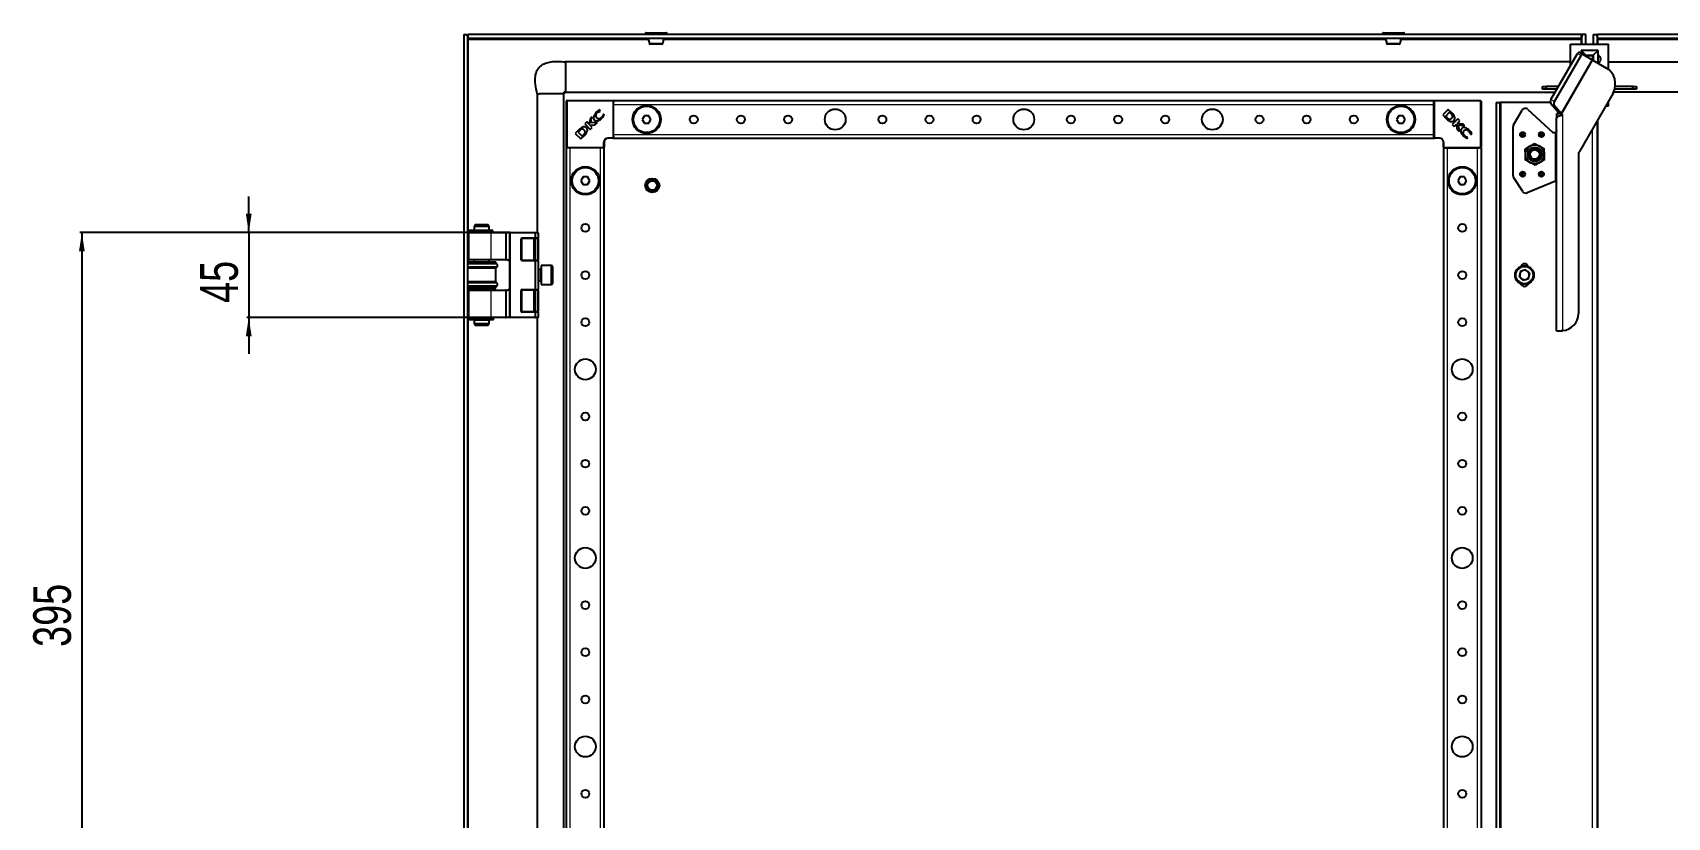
# Model space of a CAD drawing. Header units: millimetres. Extents: x -983 to 2905, y -1229 to 1219.
# Drawn here: x -983 to -116, y 139 to 555 of the extents above; entities that cross this region are included whole.
import ezdxf

# ---------------------------------------------------------------- set-up
doc = ezdxf.new("R2010")
doc.units = ezdxf.units.MM
doc.layers.add('FORMAT', color=7, linetype='Continuous')
doc.styles.add('SLDTEXTSTYLE0', font='TXT', dxfattribs={"width": 0.75})
doc.dimstyles.new('SLDDIMSTYLE0', dxfattribs={"dimtxt": 20, "dimasz": 10, "dimexe": 0, "dimexo": 0.0625, "dimgap": 5, "dimtad": 2, "dimdec": 1, "dimrnd": 1e-09, "dimzin": 12, "dimdsep": 46, "dimtxsty": 'SLDTEXTSTYLE0', "dimsah": 1, "dimcen": 0.09, "dimadec": 0, "dimazin": 3, "dimtfac": 1, "dimtofl": 0, "dimtmove": 0, "dimatfit": 3, "dimfxl": 0, "dimfrac": 2, "dimtolj": 1, "dimtzin": 12, "dimarcsym": 0})
doc.dimstyles.new('SLDDIMSTYLE1', dxfattribs={"dimtxt": 20, "dimasz": 10, "dimexe": 0, "dimexo": 0.0625, "dimgap": 5, "dimtad": 2, "dimdec": 1, "dimrnd": 1e-09, "dimzin": 12, "dimdsep": 46, "dimtxsty": 'SLDTEXTSTYLE0', "dimsah": 1, "dimcen": 0.09, "dimadec": 0, "dimazin": 3, "dimtfac": 1, "dimtmove": 0, "dimatfit": 0, "dimfxl": 0, "dimfrac": 2, "dimtolj": 1, "dimtzin": 12, "dimarcsym": 0})

# ---------------------------------------------------------------- blocks, each defined once
blk = doc.blocks.new('_D_6')
at = {"layer": 'FORMAT'}
for p, q in [((-751.47, 449.38), (-957.65, 449.38)), ((-956.65, 449.38), (-956.65, 54.38)), ((-739.86, 54.38), (-957.65, 54.38))]:
    blk.add_line(p, q, dxfattribs=at)
for points in [[(-956.65, 449.38), (-958.19, 439.38), (-955.11, 439.38)], [(-956.65, 54.38), (-955.11, 64.38), (-958.19, 64.38)]]:
    blk.add_solid(points, dxfattribs=at)
at = {"layer": 'FORMAT', "insert": (-982.43, 229.72), "char_height": 20, "attachment_point": 1, "rotation": 90, "style": 'SLDTEXTSTYLE0'}
blk.add_mtext('395', dxfattribs=at)
blk = doc.blocks.new('_D_10')
at = {"layer": 'FORMAT'}
for p, q in [((-868.16, 449.38), (-868.16, 468.61)), ((-729.47, 449.38), (-869.16, 449.38)), ((-868.16, 449.38), (-868.16, 404.38)), ((-729.47, 404.38), (-869.16, 404.38)), ((-868.16, 404.38), (-868.16, 385.15))]:
    blk.add_line(p, q, dxfattribs=at)
for points in [[(-868.16, 449.38), (-866.62, 459.38), (-869.7, 459.38)], [(-868.16, 404.38), (-869.7, 394.38), (-866.62, 394.38)]]:
    blk.add_solid(points, dxfattribs=at)
at = {"layer": 'FORMAT', "insert": (-893.94, 412.1), "char_height": 20, "attachment_point": 1, "rotation": 90, "style": 'SLDTEXTSTYLE0'}
blk.add_mtext('45', dxfattribs=at)

msp = doc.modelspace()

# ---------------------------------------------------------------- linework, layer by layer
at = {"color": 7, "linetype": 'Continuous', "lineweight": 25}
for p, q in [((-657.91, 555.13), (-657.91, 554.38)), ((-657.66, 555.38), (-646.66, 555.38)), ((-646.41, 554.38), (-646.41, 555.13)), ((-266.91, 555.13), (-266.91, 554.38)), ((-266.66, 555.38), (-258.15, 555.38)), ((-258.15, 555.38), (-255.66, 555.38)), ((-255.41, 554.38), (-255.41, 555.13)), ((-754.16, 554.38), (-754.16, -800.62)), ((-754.16, 554.38), (-752.16, 554.38)), ((-752.16, 554.38), (-752.16, -800.62)), ((-161.46, 554.38), (-751.86, 554.38)), ((-751.86, 552.38), (-751.86, 554.38)), ((-161.46, 552.38), (-751.86, 552.38)), ((-751.56, 551.78), (-751.76, 552.38)), ((-167.16, 549.38), (-147.16, 549.38)), ((-167.16, 537.95), (-167.16, 549.38)), ((-161.55, 552.38), (-161.76, 551.78)), ((-161.46, 552.38), (-161.46, 554.38)), ((-159.16, 554.38), (-161.16, 554.38)), ((-161.16, 549.38), (-161.16, 554.38)), ((-159.16, 549.38), (-159.16, 554.38)), ((-155.16, 554.38), (-153.16, 554.38)), ((-155.16, 554.38), (-155.16, 549.38)), ((-153.16, 554.38), (-153.16, 549.38)), ((-152.86, 552.38), (-152.86, 554.38)), ((437.54, 554.38), (-152.86, 554.38)), ((437.54, 552.38), (-152.86, 552.38)), ((-152.56, 551.78), (-152.75, 552.38)), ((-147.16, 535.97), (-147.16, 549.38)), ((-700.16, 539.88), (-700.16, 524.21)), ((-167.16, 539.88), (-700.16, 539.88)), ((-177.6, 519.88), (-163.46, 544.36)), ((-175.76, 518.82), (-161.62, 543.3)), ((-162.35, 544.87), (-160.51, 543.81)), ((-159.16, 543.43), (-161.66, 545.92)), ((-161.66, 545.92), (-161.66, 544.48)), ((-152.66, 545.92), (-161.66, 545.92)), ((-160.51, 543.81), (-155.75, 541.06)), ((-159.16, 543.43), (-155.15, 543.43)), ((-159.16, 543.43), (-158.66, 542.93)), ((-159.16, 543.04), (-159.16, 543.43)), ((-155.38, 540.85), (-155.75, 541.06)), ((-155.15, 543.43), (-155.65, 542.93)), ((-155.38, 540.85), (-148.44, 536.84)), ((-155.15, 543.43), (-152.66, 545.92)), ((-155.15, 543.43), (-155.15, 540.72)), ((-152.66, 543.36), (-152.66, 545.92)), ((-152.66, 539.48), (-152.66, 543.36)), ((-152.66, 539.28), (-152.66, 539.48)), ((-147.16, 539.88), (385.84, 539.88)), ((-715.16, 522.88), (-715.16, 449.38)), ((-711.88, 522.88), (-714.18, 522.88)), ((-711.73, 522.88), (-711.88, 522.88)), ((-704.59, 522.88), (-711.73, 522.88)), ((-704.53, 522.88), (-704.59, 522.88)), ((-702.14, 522.88), (-704.53, 522.88)), ((-701.27, 522.88), (-702.14, 522.88)), ((-701.16, 522.88), (-701.16, -769.12)), ((-700.16, 523.88), (-175.28, 523.88)), ((-182.16, 525.38), (-182.16, 526.88)), ((-182.16, 526.88), (-180.16, 526.88)), ((-180.16, 525.38), (-182.16, 525.38)), ((-180.16, 526.88), (-180.16, 525.38)), ((-173.55, 526.88), (-180.16, 526.88)), ((-174.42, 525.38), (-180.16, 525.38)), ((-144.69, 523.33), (-162.53, 492.43)), ((385.84, 523.88), (-144.41, 523.88)), ((-134.16, 525.38), (-143.84, 525.38)), ((-134.16, 526.88), (-143.52, 526.88)), ((-134.16, 525.38), (-134.16, 526.88)), ((-134.16, 526.88), (-132.16, 526.88)), ((-132.16, 525.38), (-134.16, 525.38)), ((-132.16, 526.88), (-132.16, 525.38)), ((-699.66, 494.68), (-699.66, 519.08)), ((-699.36, 519.38), (-674.96, 519.38)), ((-681.72, 513.84), (-682.05, 514.52)), ((-681.86, 513.7), (-681.72, 513.84)), ((-679.91, 512.27), (-680.02, 512.16)), ((-679.66, 511.76), (-679.91, 512.27)), ((-674.66, 519.08), (-674.66, 519.38)), ((-674.66, 519.38), (-239.66, 519.38)), ((-674.66, 519.08), (-674.66, 518.44)), ((-674.66, 517.38), (-674.66, 518.44)), ((-674.66, 501.38), (-674.66, 517.38)), ((-239.66, 519.08), (-239.66, 519.38)), ((-239.66, 518.44), (-239.66, 519.08)), ((-239.66, 517.38), (-239.66, 518.44)), ((-239.66, 501.38), (-239.66, 517.38)), ((-239.36, 519.38), (-214.96, 519.38)), ((-232.05, 514.73), (-235.01, 511.78)), ((-235.01, 511.78), (-233.12, 509.89)), ((-231.35, 513.21), (-233.53, 511.03)), ((-230.06, 512.74), (-232.05, 514.73)), ((-230.61, 512.49), (-231.35, 513.21)), ((-214.66, 519.08), (-214.66, 494.68)), ((-206.66, 518.38), (-206.66, -764.62)), ((-206.66, 518.38), (-204.66, 518.38)), ((-204.66, 518.38), (-204.66, -764.62)), ((-204.06, 518.38), (-204.66, 518.38)), ((-177.94, 518.38), (-204.06, 518.38)), ((-197.39, 506.53), (-192.93, 514.26)), ((-189.85, 514.69), (-176.66, 502.38)), ((-174.05, 513.6), (-177.63, 517.65)), ((-172.22, 512.54), (-175.79, 516.59)), ((-172.14, 512.38), (-174.66, 512.38)), ((-174.66, 512.38), (-174.66, 510.14)), ((-174.05, 513.6), (-172.22, 512.54)), ((-171.34, 511.7), (-171.9, 512.23)), ((-171.66, 512), (-171.66, 511.58)), ((-171.36, 511.67), (-171.34, 511.7)), ((-148.59, 516.58), (-147.16, 516.58)), ((-147.16, 516.58), (-147.16, 519.06)), ((-693.02, 503.98), (-695.01, 501.99)), ((-692.77, 503.43), (-693.49, 502.69)), ((-688.96, 508.04), (-690.01, 506.99)), ((-690.01, 506.99), (-687.05, 504.03)), ((-687.57, 506.65), (-688.96, 508.04)), ((-687.08, 509.92), (-687.57, 506.65)), ((-687.23, 506.33), (-684.57, 506.51)), ((-685.99, 505.09), (-687.23, 506.33)), ((-686.29, 510.71), (-687.08, 509.92)), ((-687.05, 504.03), (-685.99, 505.09)), ((-686.76, 507.62), (-686.29, 510.71)), ((-683.29, 507.79), (-686.76, 507.62)), ((-684.57, 506.51), (-683.29, 507.79)), ((-658.31, 511.38), (-659.47, 509.38)), ((-659.47, 509.38), (-658.31, 507.38)), ((-656, 511.38), (-658.31, 511.38)), ((-658.31, 507.38), (-656, 507.38)), ((-654.85, 509.38), (-656, 511.38)), ((-656, 507.38), (-654.85, 509.38)), ((-258.31, 511.38), (-259.47, 509.38)), ((-259.47, 509.38), (-258.31, 507.38)), ((-256, 511.38), (-258.31, 511.38)), ((-258.31, 507.38), (-256, 507.38)), ((-254.85, 509.38), (-256, 511.38)), ((-256, 507.38), (-254.85, 509.38)), ((-233.53, 511.03), (-232.85, 510.37)), ((-233.12, 509.89), (-233.1, 509.87)), ((-227.05, 509.73), (-230.01, 506.77)), ((-230.01, 506.77), (-228.95, 505.71)), ((-228.95, 505.71), (-227.71, 506.96)), ((-227.71, 506.96), (-227.53, 504.3)), ((-227.53, 504.3), (-226.25, 503.01)), ((-227.39, 507.29), (-226, 508.68)), ((-224.12, 506.81), (-227.39, 507.29)), ((-226, 508.68), (-227.05, 509.73)), ((-226.42, 506.48), (-223.33, 506.01)), ((-226.25, 503.01), (-226.42, 506.48)), ((-223.33, 506.01), (-224.12, 506.81)), ((-197.66, 479.49), (-197.66, 505.53)), ((-174.66, 397.38), (-174.66, 510.14)), ((-153.16, 508.67), (-153.16, -754.9)), ((-699.66, -740.62), (-699.66, 494.38)), ((-699.36, 494.38), (-699.66, 494.38)), ((-698.71, 494.38), (-699.36, 494.38)), ((-697.66, 494.38), (-698.71, 494.38)), ((-681.66, 494.38), (-697.66, 494.38)), ((-695.01, 501.99), (-692.05, 499.03)), ((-693.49, 502.69), (-691.31, 500.51)), ((-692.05, 499.03), (-690.16, 500.92)), ((-691.31, 500.51), (-690.65, 501.19)), ((-690.16, 500.92), (-690.14, 500.94)), ((-680.6, 494.38), (-681.66, 494.38)), ((-679.96, 494.38), (-680.6, 494.38)), ((-679.66, 494.38), (-679.96, 494.38)), ((-679.66, 497.38), (-679.66, 494.68)), ((-679.66, -740.62), (-679.66, 494.38)), ((-674.96, 499.38), (-677.66, 499.38)), ((-674.66, 500.33), (-674.66, 501.38)), ((-674.66, 500.33), (-674.66, 499.68)), ((-674.66, 499.38), (-674.66, 499.68)), ((-674.66, 499.38), (-239.66, 499.38)), ((-239.66, 500.33), (-239.66, 501.38)), ((-239.66, 499.68), (-239.66, 500.33)), ((-239.66, 499.38), (-239.66, 499.68)), ((-236.66, 499.38), (-239.36, 499.38)), ((-234.66, 494.68), (-234.66, 497.38)), ((-234.66, 494.38), (-234.66, -740.62)), ((-234.66, 494.38), (-234.36, 494.38)), ((-233.71, 494.38), (-234.36, 494.38)), ((-233.71, 494.38), (-232.66, 494.38)), ((-232.66, 494.38), (-216.66, 494.38)), ((-222.28, 499.38), (-221.77, 499.63)), ((-221.77, 499.63), (-221.88, 499.74)), ((-220.34, 501.58), (-220.2, 501.44)), ((-220.2, 501.44), (-219.52, 501.78)), ((-216.66, 494.38), (-215.6, 494.38)), ((-214.96, 494.38), (-215.6, 494.38)), ((-214.96, 494.38), (-214.66, 494.38)), ((-214.66, 494.38), (-214.66, -740.62)), ((-191.23, 493.65), (-188.76, 495.15)), ((-186.3, 496.65), (-183.76, 495.27)), ((-176.66, 502.38), (-175.26, 502.38)), ((-175.02, 502.38), (-175.26, 502.38)), ((-186.02, 485.11), (-188.55, 486.49)), ((-181.09, 488.12), (-183.55, 486.61)), ((-163.07, 490.43), (-163.07, 406.38)), ((-690.81, 478.88), (-691.97, 476.88)), ((-691.97, 476.88), (-690.81, 474.88)), ((-688.5, 478.88), (-690.81, 478.88)), ((-687.35, 476.88), (-688.5, 478.88)), ((-688.5, 474.88), (-687.35, 476.88)), ((-225.81, 478.88), (-226.97, 476.88)), ((-226.97, 476.88), (-225.81, 474.88)), ((-223.5, 478.88), (-225.81, 478.88)), ((-222.35, 476.88), (-223.5, 478.88)), ((-223.5, 474.88), (-222.35, 476.88)), ((-192.56, 471.23), (-197.32, 478.38)), ((-175.26, 476.63), (-175.02, 476.88)), ((-690.81, 474.88), (-688.5, 474.88)), ((-225.81, 474.88), (-223.5, 474.88)), ((-175.26, 476.63), (-190.15, 470.48)), ((-175.26, 476.63), (-174.66, 476.73)), ((-748.08, 453.63), (-748.66, 452.63)), ((-748.66, 452.63), (-748.66, 450.63)), ((-745.19, 452.63), (-748.66, 452.63)), ((-748.08, 453.63), (-745.11, 453.63)), ((-740.66, 452.63), (-745.19, 452.63)), ((-745.11, 453.63), (-741.24, 453.63)), ((-740.66, 452.63), (-741.24, 453.63)), ((-740.66, 450.63), (-740.66, 452.63)), ((-751.81, 450.58), (-751.81, 449.68)), ((-738.82, 450.58), (-751.81, 450.58)), ((-738.82, 449.68), (-751.81, 449.68)), ((-751.66, 449.18), (-751.66, 435.08)), ((-751.46, 449.38), (-739.85, 449.38)), ((-748.66, 450.63), (-745.19, 450.63)), ((-748.66, 449.63), (-748.66, 449.38)), ((-748.66, 449.63), (-745.19, 449.63)), ((-748.16, 450.63), (-748.16, 450.58)), ((-748.16, 449.68), (-748.16, 449.63)), ((-745.19, 450.63), (-740.66, 450.63)), ((-745.19, 449.63), (-740.66, 449.63)), ((-741.16, 450.58), (-741.16, 450.63)), ((-741.16, 449.63), (-741.16, 449.68)), ((-740.66, 449.38), (-740.66, 449.63)), ((-739.85, 449.38), (-731.96, 449.38)), ((-738.74, 450.58), (-738.82, 450.58)), ((-738.74, 449.68), (-738.82, 449.68)), ((-738.74, 449.68), (-738.74, 450.58)), ((-738.72, 450.58), (-738.74, 450.58)), ((-738.72, 449.68), (-738.74, 449.68)), ((-738.72, 449.68), (-738.72, 450.58)), ((-731.68, 449.38), (-731.96, 449.38)), ((-731.68, 449.38), (-729.46, 449.38)), ((-729.66, 404.58), (-729.66, 449.18)), ((-729.46, 449.38), (-716.24, 449.38)), ((-723.66, 446.08), (-723.66, 434.98)), ((-716.28, 446.38), (-723.36, 446.38)), ((-716.66, 446.08), (-716.66, 434.98)), ((-714.96, 446.38), (-716.28, 446.38)), ((-716.24, 449.38), (-714.86, 449.38)), ((-716.16, 446.68), (-716.16, 449.18)), ((-714.66, 449.18), (-714.66, 446.68)), ((-714.66, 446.08), (-714.66, 446.68)), ((-714.66, 446.08), (-714.66, 434.98)), ((-752.16, 433.88), (-737.16, 433.88)), ((-739.85, 434.88), (-751.46, 434.88)), ((-748.66, 434.88), (-748.66, 433.88)), ((-740.66, 433.88), (-740.66, 434.88)), ((-731.96, 434.88), (-739.85, 434.88)), ((-737.16, 433.28), (-737.16, 433.88)), ((-731.96, 434.88), (-731.68, 434.88)), ((-731.16, 434.88), (-731.68, 434.88)), ((-723.36, 434.68), (-716.28, 434.68)), ((-716.28, 434.68), (-714.96, 434.68)), ((-716.16, 419.38), (-716.16, 434.38)), ((-714.66, 434.38), (-714.66, 434.98)), ((-714.66, 434.38), (-714.66, 419.38)), ((-737.16, 433.28), (-752.16, 433.28)), ((-737.16, 430.48), (-752.16, 430.48)), ((-736.46, 432.6), (-737.16, 433.28)), ((-737.16, 430.48), (-736.46, 431.17)), ((-737.16, 423.28), (-737.16, 430.48)), ((-713.41, 429.88), (-714.66, 429.88)), ((-707.76, 431.88), (-713.16, 431.88)), ((-713.16, 431.88), (-713.16, 421.88)), ((-707.16, 431.28), (-707.16, 422.48)), ((-193.76, 428.88), (-194.44, 426.07)), ((-192.34, 424.07), (-194.44, 426.07)), ((-190.97, 429.7), (-193.76, 428.88)), ((-189.56, 424.88), (-192.34, 424.07)), ((-190.97, 429.7), (-188.88, 427.7)), ((-189.56, 424.88), (-188.88, 427.7)), ((-737.16, 423.28), (-752.16, 423.28)), ((-737.16, 420.48), (-752.16, 420.48)), ((-752.16, 419.88), (-737.16, 419.88)), ((-751.66, 418.68), (-751.66, 404.58)), ((-751.46, 418.88), (-739.85, 418.88)), ((-748.66, 419.88), (-748.66, 418.88)), ((-740.66, 418.88), (-740.66, 419.88)), ((-739.85, 418.88), (-731.96, 418.88)), ((-736.46, 422.6), (-737.16, 423.28)), ((-737.16, 420.48), (-736.46, 421.17)), ((-737.16, 419.88), (-737.16, 420.48)), ((-731.68, 418.88), (-731.96, 418.88)), ((-731.68, 418.88), (-731.16, 418.88)), ((-723.66, 418.78), (-723.66, 407.68)), ((-716.28, 419.08), (-723.36, 419.08)), ((-716.66, 418.78), (-716.66, 407.68)), ((-714.96, 419.08), (-716.28, 419.08)), ((-714.66, 423.88), (-713.41, 423.88)), ((-714.66, 418.78), (-714.66, 419.38)), ((-714.66, 418.78), (-714.66, 407.68)), ((-713.16, 421.88), (-707.76, 421.88)), ((-714.66, 407.08), (-714.66, 407.68)), ((-751.81, 404.08), (-751.81, 403.18)), ((-738.34, 404.08), (-751.81, 404.08)), ((-738.34, 403.18), (-751.81, 403.18)), ((-739.85, 404.38), (-751.46, 404.38)), ((-748.66, 404.38), (-748.66, 404.13)), ((-748.66, 404.13), (-745.19, 404.13)), ((-748.66, 403.13), (-748.66, 401.13)), ((-748.66, 403.13), (-745.19, 403.13)), ((-748.66, 401.13), (-748.08, 400.13)), ((-748.66, 401.13), (-740.66, 401.13)), ((-748.16, 404.13), (-748.16, 404.08)), ((-748.16, 403.18), (-748.16, 403.13)), ((-741.24, 400.13), (-748.08, 400.13)), ((-745.19, 404.13), (-740.66, 404.13)), ((-745.19, 403.13), (-740.66, 403.13)), ((-741.24, 400.13), (-740.66, 401.13)), ((-741.16, 404.08), (-741.16, 404.13)), ((-741.16, 403.13), (-741.16, 403.18)), ((-740.66, 404.13), (-740.66, 404.38)), ((-740.66, 401.13), (-740.66, 403.13)), ((-731.96, 404.38), (-739.85, 404.38)), ((-738.29, 404.08), (-738.34, 404.08)), ((-738.29, 403.18), (-738.34, 403.18)), ((-738.29, 403.18), (-738.29, 404.08)), ((-731.96, 404.38), (-731.68, 404.38)), ((-729.46, 404.38), (-731.68, 404.38)), ((-716.24, 404.38), (-729.46, 404.38)), ((-723.36, 407.38), (-716.28, 407.38)), ((-716.28, 407.38), (-714.96, 407.38)), ((-714.86, 404.38), (-716.24, 404.38)), ((-716.16, 404.58), (-716.16, 407.08)), ((-715.16, 404.38), (-715.16, 99.38)), ((-714.66, 407.08), (-714.66, 404.58)), ((-174.66, 397.38), (-173.69, 397.38)), ((-173.69, 397.38), (-171.57, 397.38))]:
    msp.add_line(p, q, dxfattribs=at)
at = {"color": 8, "linetype": 'Continuous', "lineweight": 18}
for p, q in [((-646.41, 555.13), (-657.91, 555.13)), ((-258.01, 555.13), (-266.91, 555.13)), ((-255.41, 555.13), (-258.01, 555.13)), ((-751.56, 450.58), (-751.56, 551.78)), ((-751.56, 551.78), (-656.13, 551.78)), ((-648.19, 551.78), (-265.13, 551.78)), ((-257.19, 551.78), (-161.76, 551.78)), ((-161.76, 551.78), (-161.76, 549.38)), ((-152.56, 549.38), (-152.56, 551.78)), ((-152.56, 551.78), (-57.13, 551.78)), ((-172.22, 512.54), (-155.75, 541.06)), ((-171.9, 512.23), (-155.38, 540.85)), ((-163.46, 544.36), (-161.62, 543.3)), ((-155.65, 542.93), (-158.66, 542.93)), ((-158.66, 542.93), (-158.66, 542.75)), ((-155.65, 541.01), (-155.65, 542.93)), ((-699.36, 519.08), (-699.66, 519.08)), ((-699.36, 519.08), (-699.36, 519.38)), ((-699.36, 519.08), (-699.36, 494.68)), ((-674.96, 519.08), (-699.36, 519.08)), ((-674.96, 519.38), (-674.96, 519.08)), ((-674.96, 499.68), (-674.96, 519.08)), ((-674.66, 519.08), (-674.96, 519.08)), ((-674.66, 517.38), (-239.66, 517.38)), ((-239.36, 519.08), (-239.66, 519.08)), ((-239.36, 519.08), (-239.36, 519.38)), ((-239.36, 519.08), (-239.36, 499.68)), ((-214.96, 519.08), (-239.36, 519.08)), ((-214.96, 519.08), (-214.96, 519.38)), ((-214.96, 494.68), (-214.96, 519.08)), ((-214.96, 519.08), (-214.66, 519.08)), ((-204.06, -764.62), (-204.06, 518.38)), ((-177.63, 517.65), (-175.79, 516.59)), ((-177.6, 519.88), (-175.76, 518.82)), ((-171.36, 397.41), (-171.36, 511.67)), ((-155.76, 504.16), (-155.76, -750.4)), ((-152.56, -755.94), (-152.56, 509.71)), ((-699.36, 494.68), (-699.66, 494.68)), ((-699.36, 494.68), (-679.96, 494.68)), ((-699.36, 494.68), (-699.36, 494.38)), ((-697.66, -740.62), (-697.66, 494.38)), ((-681.66, -740.62), (-681.66, 494.38)), ((-679.96, 494.68), (-679.96, 497.38)), ((-679.66, 497.38), (-679.96, 497.38)), ((-679.96, 494.68), (-679.96, 494.38)), ((-679.66, 494.68), (-679.96, 494.68)), ((-677.66, 499.68), (-674.96, 499.68)), ((-677.66, 499.38), (-677.66, 499.68)), ((-674.96, 499.68), (-674.96, 499.38)), ((-674.66, 499.68), (-674.96, 499.68)), ((-674.66, 501.38), (-239.66, 501.38)), ((-239.36, 499.68), (-239.66, 499.68)), ((-239.36, 499.68), (-236.66, 499.68)), ((-239.36, 499.38), (-239.36, 499.68)), ((-236.66, 499.38), (-236.66, 499.68)), ((-234.66, 497.38), (-234.36, 497.38)), ((-234.36, 494.68), (-234.66, 494.68)), ((-234.36, 497.38), (-234.36, 494.68)), ((-234.36, 494.68), (-214.96, 494.68)), ((-234.36, 494.38), (-234.36, 494.68)), ((-232.66, 494.38), (-232.66, -740.62)), ((-216.66, 494.38), (-216.66, -740.62)), ((-214.96, 494.38), (-214.96, 494.68)), ((-214.66, 494.68), (-214.96, 494.68)), ((-175.26, 476.63), (-175.26, 502.38)), ((-739.71, 449.18), (-751.66, 449.18)), ((-751.56, 449.36), (-751.56, 449.68)), ((-739.71, 449.18), (-739.71, 435.08)), ((-731.82, 449.18), (-739.71, 449.18)), ((-738.82, 449.68), (-738.82, 450.58)), ((-731.82, 435.08), (-731.82, 449.18)), ((-731.68, 449.18), (-731.82, 449.18)), ((-731.68, 449.18), (-731.68, 449.38)), ((-731.68, 449.18), (-731.68, 435.08)), ((-729.66, 449.18), (-731.68, 449.18)), ((-729.66, 449.18), (-729.46, 449.18)), ((-729.46, 449.38), (-729.46, 449.18)), ((-729.46, 449.18), (-729.46, 404.58)), ((-716.16, 449.18), (-729.46, 449.18)), ((-723.96, 434.98), (-723.96, 446.08)), ((-723.96, 446.08), (-723.66, 446.08)), ((-723.66, 446.08), (-723.36, 446.08)), ((-723.36, 446.68), (-716.16, 446.68)), ((-723.36, 446.68), (-723.36, 446.38)), ((-723.36, 446.38), (-723.36, 446.08)), ((-716.96, 446.08), (-723.36, 446.08)), ((-723.36, 446.08), (-723.36, 434.98)), ((-716.96, 446.38), (-716.96, 446.08)), ((-716.96, 446.08), (-716.66, 446.08)), ((-716.96, 434.98), (-716.96, 446.08)), ((-716.66, 446.08), (-716.36, 446.08)), ((-716.36, 446.38), (-716.36, 446.08)), ((-714.96, 446.08), (-716.36, 446.08)), ((-716.36, 446.08), (-716.36, 434.98)), ((-714.66, 449.18), (-716.16, 449.18)), ((-716.16, 446.68), (-714.66, 446.68)), ((-714.96, 446.38), (-714.96, 446.08)), ((-714.66, 446.08), (-714.96, 446.08)), ((-714.96, 434.98), (-714.96, 446.08)), ((-751.66, 435.08), (-739.71, 435.08)), ((-751.56, 433.88), (-751.56, 434.91)), ((-739.71, 435.08), (-731.82, 435.08)), ((-731.68, 435.08), (-731.82, 435.08)), ((-731.68, 434.88), (-731.68, 435.08)), ((-731.68, 435.08), (-731.16, 435.08)), ((-731.16, 434.88), (-731.16, 435.08)), ((-723.66, 434.98), (-723.96, 434.98)), ((-723.36, 434.98), (-723.66, 434.98)), ((-723.36, 434.98), (-716.96, 434.98)), ((-723.36, 434.98), (-723.36, 434.68)), ((-723.36, 434.68), (-723.36, 434.38)), ((-716.16, 434.38), (-723.36, 434.38)), ((-716.96, 434.98), (-716.96, 434.68)), ((-716.66, 434.98), (-716.96, 434.98)), ((-716.36, 434.98), (-716.66, 434.98)), ((-716.36, 434.98), (-714.96, 434.98)), ((-716.36, 434.98), (-716.36, 434.68)), ((-714.66, 434.38), (-716.16, 434.38)), ((-714.96, 434.98), (-714.96, 434.68)), ((-714.96, 434.98), (-714.66, 434.98)), ((-736.46, 432.6), (-752.16, 432.6)), ((-736.46, 431.17), (-752.16, 431.17)), ((-713.41, 426.88), (-713.41, 429.88)), ((-713.41, 423.88), (-713.41, 426.88)), ((-707.76, 421.88), (-707.76, 431.88)), ((-736.46, 422.6), (-752.16, 422.6)), ((-736.46, 421.17), (-752.16, 421.17)), ((-739.71, 418.68), (-751.66, 418.68)), ((-751.56, 418.86), (-751.56, 419.88)), ((-739.71, 418.68), (-739.71, 404.58)), ((-731.82, 418.68), (-739.71, 418.68)), ((-731.82, 404.58), (-731.82, 418.68)), ((-731.82, 418.68), (-731.68, 418.68)), ((-731.68, 418.68), (-731.68, 418.88)), ((-731.68, 418.68), (-731.68, 404.58)), ((-731.16, 418.68), (-731.68, 418.68)), ((-731.16, 418.68), (-731.16, 418.88)), ((-723.96, 407.68), (-723.96, 418.78)), ((-723.96, 418.78), (-723.66, 418.78)), ((-723.66, 418.78), (-723.36, 418.78)), ((-723.36, 419.38), (-716.16, 419.38)), ((-723.36, 419.08), (-723.36, 419.38)), ((-723.36, 419.08), (-723.36, 418.78)), ((-716.96, 418.78), (-723.36, 418.78)), ((-723.36, 418.78), (-723.36, 407.68)), ((-716.96, 419.08), (-716.96, 418.78)), ((-716.96, 418.78), (-716.66, 418.78)), ((-716.96, 407.68), (-716.96, 418.78)), ((-716.66, 418.78), (-716.36, 418.78)), ((-716.36, 418.78), (-716.36, 419.08)), ((-714.96, 418.78), (-716.36, 418.78)), ((-716.36, 418.78), (-716.36, 407.68)), ((-716.16, 419.38), (-714.66, 419.38)), ((-714.96, 418.78), (-714.96, 419.08)), ((-714.96, 418.78), (-714.66, 418.78)), ((-714.96, 407.68), (-714.96, 418.78)), ((-723.96, 407.68), (-723.66, 407.68)), ((-723.66, 407.68), (-723.36, 407.68)), ((-723.36, 407.68), (-716.96, 407.68)), ((-723.36, 407.68), (-723.36, 407.38)), ((-716.96, 407.68), (-716.96, 407.38)), ((-716.96, 407.68), (-716.66, 407.68)), ((-716.66, 407.68), (-716.36, 407.68)), ((-716.36, 407.38), (-716.36, 407.68)), ((-716.36, 407.68), (-714.96, 407.68)), ((-714.96, 407.38), (-714.96, 407.68)), ((-714.96, 407.68), (-714.66, 407.68)), ((-751.66, 404.58), (-739.71, 404.58)), ((-751.56, 404.08), (-751.56, 404.41)), ((-751.56, 100.58), (-751.56, 403.18)), ((-739.71, 404.58), (-731.82, 404.58)), ((-738.34, 403.18), (-738.34, 404.08)), ((-731.82, 404.58), (-731.68, 404.58)), ((-731.68, 404.38), (-731.68, 404.58)), ((-731.68, 404.58), (-729.66, 404.58)), ((-729.46, 404.58), (-729.66, 404.58)), ((-729.46, 404.58), (-716.16, 404.58)), ((-729.46, 404.58), (-729.46, 404.38)), ((-723.36, 407.08), (-723.36, 407.38)), ((-716.16, 407.08), (-723.36, 407.08)), ((-714.66, 407.08), (-716.16, 407.08)), ((-716.16, 404.58), (-714.66, 404.58))]:
    msp.add_line(p, q, dxfattribs=at)
at = {"color": 7, "linetype": 'Continuous', "lineweight": 25}
for centre, radius in [((-657.16, 509.38), 7.5), ((-657.16, 509.38), 7), ((-632.16, 509.38), 2.1), ((-607.16, 509.38), 2.1), ((-582.16, 509.38), 2.1), ((-557.16, 509.38), 5.5), ((-532.16, 509.38), 2.1), ((-507.16, 509.38), 2.1), ((-482.16, 509.38), 2.1), ((-457.16, 509.38), 5.5), ((-432.16, 509.38), 2.1), ((-407.16, 509.38), 2.1), ((-382.16, 509.38), 2.1), ((-357.16, 509.38), 5.5), ((-332.16, 509.38), 2.1), ((-307.16, 509.38), 2.1), ((-282.16, 509.38), 2.1), ((-257.16, 509.38), 7.5), ((-257.16, 509.38), 7), ((-192.66, 501.38), 1.35), ((-192.66, 501.38), 0.493), ((-186.16, 490.88), 5), ((-186.16, 490.88), 3.57), ((-182.66, 501.38), 1.35), ((-182.66, 501.38), 0.493), ((-186.16, 490.88), 3), ((-186.16, 490.88), 2.5), ((-689.66, 476.88), 7.5), ((-689.66, 476.88), 7), ((-654.16, 474.38), 3.75), ((-654.16, 474.38), 3), ((-654.16, 474.38), 2.5), ((-224.66, 476.88), 7.5), ((-224.66, 476.88), 7), ((-192.66, 480.38), 1.35), ((-192.66, 480.38), 0.493), ((-182.66, 480.38), 1.35), ((-182.66, 480.38), 0.493), ((-689.66, 451.88), 2.1), ((-224.66, 451.88), 2.1), ((-689.66, 426.88), 2.1), ((-224.66, 426.88), 2.1), ((-191.66, 426.88), 5), ((-689.66, 401.88), 2.1), ((-224.66, 401.88), 2.1), ((-689.66, 376.88), 5.5), ((-224.66, 376.88), 5.5), ((-689.66, 351.88), 2.1), ((-224.66, 351.88), 2.1), ((-689.66, 326.88), 2.1), ((-224.66, 326.88), 2.1), ((-689.66, 301.88), 2.1), ((-224.66, 301.88), 2.1), ((-689.66, 276.88), 5.5), ((-224.66, 276.88), 5.5), ((-689.66, 251.88), 2.1), ((-224.66, 251.88), 2.1), ((-689.66, 226.88), 2.1), ((-224.66, 226.88), 2.1), ((-689.66, 201.88), 2.1), ((-224.66, 201.88), 2.1), ((-689.66, 176.88), 5.5), ((-224.66, 176.88), 5.5), ((-689.66, 151.88), 2.1), ((-224.66, 151.88), 2.1)]:
    msp.add_circle(centre, radius, dxfattribs=at)
at = {"color": 8, "linetype": 'Continuous', "lineweight": 18}
for centre, radius in [((-186.16, 490.88), 3.97), ((-191.66, 426.88), 4.4)]:
    msp.add_circle(centre, radius, dxfattribs=at)
at = {"color": 7, "linetype": 'Continuous', "lineweight": 25}
for centre, radius, start, end in [((-657.66, 555.13), 0.25, 90, 180), ((-646.66, 555.13), 0.25, 0, 90), ((-266.66, 555.13), 0.25, 90, 180), ((-255.66, 555.13), 0.25, 0, 90), ((-655.27, 549.88), 0.5, 195.31604, 270.02276), ((-649.05, 549.88), 0.5, 269.99815, 345.40011), ((-264.27, 549.88), 0.5, 195.24646, 270.04596), ((-258.05, 549.88), 0.5, 269.96367, 344.83397), ((-162.63, 544.03), 0.893, 71.42175, 158.04947), ((-160.79, 542.97), 0.893, 71.42175, 158.04947), ((-153.16, 541.42), 2, 284.47751, 75.52249), ((-153.44, 528.18), 10, 330.95313, 60), ((-699.36, 519.08), 0.3, 90, 180), ((-682.15, 511.39), 1.97, 128.45405, 215.887), ((-674.96, 519.08), 0.3, 0, 90), ((-239.36, 519.08), 0.3, 90, 180), ((-235.08, 508.31), 6.12, 36.98881, 43.07444), ((-233.27, 509.08), 4.87, 20.34448, 48.77765), ((-214.96, 519.08), 0.3, 0, 90), ((-191.22, 513.23), 2, 46.97493, 149.03624), ((-175.97, 518.74), 1.98, 144.95207, 213.44806), ((-174.14, 517.68), 1.98, 144.95207, 213.44806), ((-689.36, 500.77), 4.87, 110.34448, 138.77765), ((-688.58, 498.96), 6.12, 126.98881, 133.07444), ((-682.58, 511.79), 1.94, 233.30966, 322.34638), ((-222.25, 502.31), 1.94, 143.30966, 232.34638), ((-222.65, 501.87), 1.97, 38.45405, 125.887), ((-195.66, 505.53), 2, 150, 180), ((-699.36, 494.68), 0.3, 180, 270), ((-679.96, 494.68), 0.3, 270, 0), ((-677.66, 497.38), 2, 90, 180), ((-674.96, 499.68), 0.3, 270, 0), ((-239.36, 499.68), 0.3, 180, 270), ((-236.66, 497.38), 2, 0, 90), ((-234.36, 494.68), 0.3, 180, 270), ((-214.96, 494.68), 0.3, 270, 0), ((-159.07, 490.43), 4, 150, 180), ((-195.66, 479.49), 2, 180, 213.69007), ((-190.9, 472.34), 2, 213.69007, 291.80141), ((-751.46, 449.18), 0.2, 90, 180), ((-729.46, 449.18), 0.2, 90, 180), ((-723.36, 446.08), 0.3, 90, 180), ((-716.36, 446.08), 0.3, 90, 180), ((-714.96, 446.68), 0.3, 270, 0), ((-714.86, 449.18), 0.2, 0, 90), ((-751.46, 435.08), 0.2, 180, 270), ((-731.16, 433.38), 1.5, 0, 90), ((-723.36, 434.98), 0.3, 180, 270), ((-716.36, 434.98), 0.3, 180, 270), ((-714.96, 434.38), 0.3, 0, 90), ((-737.16, 431.88), 1, 314.427, 45.573), ((-713.41, 430.13), 0.25, 270, 0), ((-707.76, 431.28), 0.6, 0, 90), ((-191.66, 426.88), 2.51, 166.35345, 226.35345), ((-191.66, 426.88), 2.51, 106.35345, 166.35345), ((-191.66, 430.88), 2, 18.20996, 161.79004), ((-191.66, 426.88), 2.51, 226.35345, 286.35345), ((-191.66, 426.88), 2.51, 46.35345, 106.35345), ((-191.66, 426.88), 2.51, 286.35345, 346.35345), ((-191.66, 426.88), 2.51, 346.35345, 46.35345), ((-751.46, 418.68), 0.2, 90, 180), ((-737.16, 421.88), 1, 314.427, 45.573), ((-731.16, 420.38), 1.5, 270, 0), ((-723.36, 418.78), 0.3, 90, 180), ((-716.36, 418.78), 0.3, 90, 180), ((-714.96, 419.38), 0.3, 270, 0), ((-713.41, 423.63), 0.25, 0, 90), ((-707.76, 422.48), 0.6, 270, 0), ((-191.66, 422.88), 2, 198.20996, 341.79004), ((-723.36, 407.68), 0.3, 180, 270), ((-716.36, 407.68), 0.3, 180, 270), ((-751.46, 404.58), 0.2, 180, 270), ((-729.46, 404.58), 0.2, 180, 270), ((-714.96, 407.08), 0.3, 0, 90), ((-714.86, 404.58), 0.2, 270, 0), ((-172.07, 406.38), 9, 274.50464, 0)]:
    msp.add_arc(centre, radius, start, end, dxfattribs=at)
at = {"color": 8, "linetype": 'Continuous', "lineweight": 18}
for centre, radius, start, end in [((-677.66, 497.38), 2.3, 90, 180), ((-236.66, 497.38), 2.3, 0, 90), ((-739.89, 449.21), 0.179, 351.95053, 78.57825), ((-731.99, 449.21), 0.179, 351.95053, 78.57825), ((-723.36, 446.08), 0.6, 90, 180), ((-739.89, 435.06), 0.179, 281.42175, 8.04947), ((-731.99, 435.06), 0.179, 281.42175, 8.04947), ((-731.16, 433.38), 1.7, 28.07249, 90), ((-723.36, 434.98), 0.6, 180, 270), ((-739.89, 418.71), 0.179, 351.95053, 78.57825), ((-731.99, 418.71), 0.179, 351.95053, 78.57825), ((-731.16, 420.38), 1.7, 270, 331.92751), ((-723.36, 418.78), 0.6, 90, 180), ((-723.36, 407.68), 0.6, 180, 270), ((-739.89, 404.56), 0.179, 281.42175, 8.04947), ((-731.99, 404.56), 0.179, 281.42175, 8.04947)]:
    msp.add_arc(centre, radius, start, end, dxfattribs=at)
at = {"color": 7, "linetype": 'Continuous', "lineweight": 25}
for centre, major_axis, start_param, end_param in [((-716.28, 446.68), (0, 0.3), 3.141593, 4.712389), ((-716.24, 449.18), (0, 0.2), 4.712389, 6.283185), ((-716.28, 434.38), (0, 0.3), 4.712389, 6.283185), ((-716.28, 419.38), (0, 0.3), 3.141593, 4.712389), ((-716.28, 407.08), (0, 0.3), 4.712389, 6.283185), ((-716.24, 404.58), (0, 0.2), 3.141593, 4.712389)]:
    msp.add_ellipse(centre, major_axis=major_axis, ratio=0.414214, start_param=start_param, end_param=end_param, dxfattribs=at)
for points, knots in [([(-751.86, 552.68), (-751.89, 552.76), (-752, 553.08), (-752.12, 553.65), (-752.15, 554.14), (-752.16, 554.38)], [0, 0, 0, 0, 0.141742, 0.566203, 1, 1, 1, 1]), ([(-656.18, 552.38), (-656.18, 552.25), (-656.16, 551.34), (-655.94, 550.47), (-655.75, 549.73)], [0, 0, 0, 0, 0.14185, 1, 1, 1, 1]), ([(-653.86, 549.38), (-654.05, 549.38), (-654.52, 549.38), (-655.07, 549.38), (-655.19, 549.38), (-655.26, 549.38)], [0, 0, 0, 0, 0.256553, 0.627981, 1, 1, 1, 1]), ([(-649.05, 549.38), (-649.09, 549.38), (-649.17, 549.38), (-649.73, 549.38), (-650.53, 549.38), (-651.53, 549.38), (-652.59, 549.38), (-653.38, 549.38), (-653.77, 549.38), (-653.86, 549.38)], [0, 0, 0, 0, 0.158514, 0.317278, 0.475863, 0.634247, 0.792477, 0.950708, 1, 1, 1, 1]), ([(-648.57, 549.73), (-648.38, 550.47), (-648.16, 551.34), (-648.14, 552.25), (-648.14, 552.38)], [0, 0, 0, 0, 0.85815, 1, 1, 1, 1]), ([(-265.18, 552.38), (-265.18, 552.25), (-265.16, 551.34), (-264.94, 550.47), (-264.75, 549.73)], [0, 0, 0, 0, 0.14185, 1, 1, 1, 1]), ([(-258.08, 549.38), (-258.07, 549.38), (-258.03, 549.38), (-258.31, 549.38), (-258.83, 549.38), (-259.55, 549.38), (-260.4, 549.38), (-261.46, 549.38), (-262.49, 549.38), (-263.37, 549.38), (-263.98, 549.38), (-264.28, 549.38), (-264.24, 549.38), (-264.23, 549.38)], [0, 0, 0, 0, 0.03384, 0.141254, 0.248698, 0.315774, 0.423314, 0.530846, 0.63821, 0.745706, 0.853372, 0.960917, 1, 1, 1, 1]), ([(-257.57, 549.73), (-257.38, 550.47), (-257.16, 551.34), (-257.14, 552.25), (-257.14, 552.38)], [0, 0, 0, 0, 0.8581504, 1, 1, 1, 1]), ([(-161.16, 554.38), (-161.18, 554), (-161.22, 553.43), (-161.4, 552.86), (-161.46, 552.67)], [0, 0, 0, 0, 0.662931, 1, 1, 1, 1]), ([(-152.86, 552.7), (-152.9, 552.83), (-153.1, 553.39), (-153.13, 553.95), (-153.16, 554.38)], [0, 0, 0, 0, 0.226541, 1, 1, 1, 1]), ([(-715.16, 522.88), (-715.56, 524.56), (-716.3, 527.6), (-716.39, 531.91), (-715.42, 535.47), (-713.37, 537.92), (-710.73, 539.34), (-707.71, 540.08), (-704.11, 540.29), (-701.54, 540.02), (-700.16, 539.88)], [0, 0, 0, 0, 0.176067, 0.318225, 0.435596, 0.543482, 0.633889, 0.737152, 0.858183, 1, 1, 1, 1]), ([(-701.19, 522.88), (-701.18, 523.02), (-701.15, 523.26), (-701.02, 523.46), (-700.9, 523.55), (-700.85, 523.66), (-700.83, 523.73), (-700.81, 523.78), (-700.8, 523.82), (-700.78, 523.86), (-700.75, 523.9), (-700.69, 523.95), (-700.57, 524.02), (-700.38, 524.05), (-700.24, 524.05), (-700.16, 524.04)], [0, 0, 0, 0, 0.233411, 0.418546, 0.549351, 0.595026, 0.631329, 0.647111, 0.661994, 0.676639, 0.691742, 0.725563, 0.766794, 0.872627, 1, 1, 1, 1]), ([(-700.16, 523.88), (-700.38, 523.73), (-700.78, 523.47), (-701.04, 523.06), (-701.16, 522.88)], [0, 0, 0, 0, 0.556114, 1, 1, 1, 1]), ([(-683.79, 513.29), (-684.12, 512.92), (-684.73, 512.22), (-685.28, 511.05), (-685.42, 510.11), (-685.27, 509.47), (-685.08, 509.24), (-684.99, 509.12)], [0, 0, 0, 0, 0.315674, 0.58952, 0.813199, 0.909026, 1, 1, 1, 1]), ([(-682.05, 514.52), (-682.39, 514.34), (-683.02, 514), (-683.55, 513.51), (-683.79, 513.29)], [0, 0, 0, 0, 0.5368, 1, 1, 1, 1]), ([(-683.37, 512.93), (-683.11, 513.15), (-682.67, 513.52), (-682.1, 513.65), (-681.86, 513.7)], [0, 0, 0, 0, 0.579608, 1, 1, 1, 1]), ([(-680.02, 512.16), (-680.16, 511.84), (-680.43, 511.27), (-680.85, 510.81), (-681.05, 510.6)], [0, 0, 0, 0, 0.547643, 1, 1, 1, 1]), ([(-680.76, 510.24), (-680.52, 510.51), (-680.09, 510.97), (-679.79, 511.52), (-679.66, 511.76)], [0, 0, 0, 0, 0.577653, 1, 1, 1, 1]), ([(-230.28, 510), (-230.18, 510.1), (-230.02, 510.28), (-229.84, 510.55), (-229.74, 510.83), (-229.74, 511.15), (-229.9, 511.55), (-230.08, 511.84), (-230.19, 511.99)], [0, 0, 0, 0, 0.176808, 0.319231, 0.43938, 0.552395, 0.749205, 1, 1, 1, 1]), ([(-690.28, 503.76), (-690.38, 503.86), (-690.55, 504.02), (-690.83, 504.2), (-691.1, 504.3), (-691.43, 504.3), (-691.83, 504.14), (-692.11, 503.96), (-692.27, 503.85)], [0, 0, 0, 0, 0.176808, 0.319231, 0.43938, 0.552395, 0.749205, 1, 1, 1, 1]), ([(-689.01, 502.27), (-688.9, 502.47), (-688.69, 502.86), (-688.58, 503.49), (-688.61, 504.09), (-688.82, 504.62), (-689.18, 505.06), (-689.69, 505.35), (-690.35, 505.46), (-690.8, 505.38), (-691.05, 505.34)], [0, 0, 0, 0, 0.138091, 0.265455, 0.384013, 0.496103, 0.605759, 0.71979, 0.847662, 1, 1, 1, 1]), ([(-690.65, 501.19), (-690.46, 501.39), (-690.11, 501.75), (-689.78, 502.29), (-689.72, 502.74), (-689.79, 503.08), (-689.98, 503.44), (-690.17, 503.65), (-690.28, 503.76)], [0, 0, 0, 0, 0.274676, 0.503042, 0.607381, 0.716579, 0.843412, 1, 1, 1, 1]), ([(-684.99, 509.12), (-684.83, 508.98), (-684.5, 508.7), (-683.8, 508.54), (-682.92, 508.67), (-681.85, 509.23), (-681.16, 509.87), (-680.76, 510.24)], [0, 0, 0, 0, 0.130532, 0.266031, 0.423997, 0.666819, 1, 1, 1, 1]), ([(-233.1, 509.87), (-233.03, 509.79), (-232.87, 509.64), (-232.7, 509.49), (-232.62, 509.41)], [0, 0, 0, 0, 0.486421, 1, 1, 1, 1]), ([(-232.85, 510.37), (-232.65, 510.18), (-232.29, 509.83), (-231.75, 509.51), (-231.3, 509.44), (-230.96, 509.51), (-230.6, 509.7), (-230.39, 509.9), (-230.28, 510)], [0, 0, 0, 0, 0.274676, 0.503042, 0.607381, 0.716579, 0.843412, 1, 1, 1, 1]), ([(-232.62, 509.41), (-232.47, 509.28), (-232.2, 509.03), (-231.91, 508.82), (-231.77, 508.73)], [0, 0, 0, 0, 0.5518299, 1, 1, 1, 1]), ([(-231.77, 508.73), (-231.57, 508.62), (-231.18, 508.42), (-230.55, 508.3), (-229.95, 508.34), (-229.42, 508.54), (-228.98, 508.9), (-228.69, 509.41), (-228.58, 510.07), (-228.66, 510.53), (-228.7, 510.78)], [0, 0, 0, 0, 0.138091, 0.265455, 0.384013, 0.496103, 0.605759, 0.71979, 0.847662, 1, 1, 1, 1]), ([(-224.92, 504.72), (-225.06, 504.55), (-225.34, 504.22), (-225.5, 503.52), (-225.37, 502.65), (-224.81, 501.57), (-224.17, 500.88), (-223.8, 500.49)], [0, 0, 0, 0, 0.1305321, 0.2660311, 0.4239974, 0.666819, 1, 1, 1, 1]), ([(-220.75, 503.51), (-221.12, 503.84), (-221.82, 504.46), (-222.99, 505.01), (-223.93, 505.15), (-224.57, 504.99), (-224.8, 504.81), (-224.92, 504.72)], [0, 0, 0, 0, 0.315674, 0.58952, 0.813199, 0.909026, 1, 1, 1, 1]), ([(-221.11, 503.1), (-220.89, 502.84), (-220.52, 502.39), (-220.39, 501.82), (-220.34, 501.58)], [0, 0, 0, 0, 0.5796082, 1, 1, 1, 1]), ([(-219.52, 501.78), (-219.7, 502.12), (-220.04, 502.75), (-220.53, 503.27), (-220.75, 503.51)], [0, 0, 0, 0, 0.5368, 1, 1, 1, 1]), ([(-690.14, 500.94), (-690.07, 501.01), (-689.91, 501.17), (-689.76, 501.34), (-689.69, 501.42)], [0, 0, 0, 0, 0.486421, 1, 1, 1, 1]), ([(-689.69, 501.42), (-689.55, 501.57), (-689.31, 501.84), (-689.1, 502.13), (-689.01, 502.27)], [0, 0, 0, 0, 0.5518299, 1, 1, 1, 1]), ([(-223.8, 500.49), (-223.53, 500.24), (-223.07, 499.81), (-222.52, 499.51), (-222.28, 499.38)], [0, 0, 0, 0, 0.5776526, 1, 1, 1, 1]), ([(-221.88, 499.74), (-222.2, 499.89), (-222.77, 500.15), (-223.23, 500.58), (-223.44, 500.77)], [0, 0, 0, 0, 0.547643, 1, 1, 1, 1]), ([(-188.76, 495.15), (-188.7, 495.19), (-187.87, 495.69), (-187.06, 496.19), (-186.3, 496.65)], [0, 0, 0, 0, 0.0702006, 1, 1, 1, 1]), ([(-183.76, 495.27), (-183.7, 495.24), (-182.85, 494.77), (-182.01, 494.31), (-181.23, 493.89)], [0, 0, 0, 0, 0.0702006, 1, 1, 1, 1]), ([(-191.16, 490.76), (-191.16, 491.02), (-191.19, 492), (-191.21, 492.95), (-191.23, 493.65)], [0, 0, 0, 0, 0.268634, 1, 1, 1, 1]), ([(-191.09, 487.88), (-191.09, 488.12), (-191.12, 489.06), (-191.14, 490.04), (-191.16, 490.76)], [0, 0, 0, 0, 0.257551, 1, 1, 1, 1]), ([(-188.55, 486.49), (-188.61, 486.53), (-189.47, 486.99), (-190.31, 487.45), (-191.09, 487.88)], [0, 0, 0, 0, 0.070201, 1, 1, 1, 1]), ([(-183.55, 486.61), (-183.61, 486.58), (-184.45, 486.07), (-185.26, 485.57), (-186.02, 485.11)], [0, 0, 0, 0, 0.070201, 1, 1, 1, 1]), ([(-181.16, 491), (-181.17, 491.26), (-181.19, 492.24), (-181.21, 493.19), (-181.23, 493.89)], [0, 0, 0, 0, 0.268634, 1, 1, 1, 1]), ([(-181.09, 488.12), (-181.1, 488.36), (-181.12, 489.3), (-181.14, 490.28), (-181.16, 491)], [0, 0, 0, 0, 0.257551, 1, 1, 1, 1])]:
    msp.add_open_spline(points, degree=3, knots=knots, dxfattribs=at)
for points in [[(-751.86, 552.38), (-751.83, 552.37), (-751.78, 552.35), (-751.71, 552.22), (-751.63, 552.02), (-751.58, 551.86), (-751.56, 551.78)], [(-161.76, 551.78), (-161.73, 551.86), (-161.68, 552.02), (-161.61, 552.22), (-161.53, 552.35), (-161.48, 552.37), (-161.46, 552.38)], [(-152.86, 552.38), (-152.83, 552.37), (-152.78, 552.35), (-152.71, 552.22), (-152.63, 552.02), (-152.58, 551.86), (-152.56, 551.78)], [(-715.16, 522.88), (-715.12, 522.88), (-715.03, 522.88), (-714.46, 522.88), (-714.18, 522.88)], [(-171.36, 511.67), (-171.79, 511.54), (-172.66, 511.29), (-173.75, 510.91), (-174.51, 510.52), (-174.61, 510.27), (-174.66, 510.14)], [(-174.05, 513.6), (-173.91, 513.5), (-173.61, 513.31), (-173.08, 512.97), (-172.5, 512.61), (-172.1, 512.36), (-171.9, 512.23)], [(-172.22, 512.54), (-172.2, 512.52), (-172.15, 512.47), (-172.08, 512.39), (-171.99, 512.31), (-171.93, 512.26), (-171.9, 512.23)], [(-174.66, 503.58), (-174.68, 503.38), (-174.72, 502.98), (-174.92, 502.58), (-175.02, 502.38)], [(-175.02, 476.88), (-174.97, 476.87), (-174.87, 476.85), (-174.75, 476.81), (-174.67, 476.78), (-174.66, 476.75), (-174.66, 476.74)], [(-173.69, 397.38), (-173.53, 397.38), (-173.21, 397.39), (-172.63, 397.39), (-172.01, 397.4), (-171.58, 397.41), (-171.36, 397.41)], [(-171.57, 397.38), (-171.56, 397.38), (-171.53, 397.39), (-171.48, 397.39), (-171.42, 397.4), (-171.38, 397.41), (-171.36, 397.41)]]:
    msp.add_open_spline(points, degree=3, dxfattribs=at)
at = {"color": 8, "linetype": 'Continuous', "lineweight": 18}
for points, knots in [([(-655.72, 549.76), (-655.73, 549.76), (-655.79, 549.76), (-655.48, 549.76), (-654.9, 549.76), (-654.35, 549.76), (-654.13, 549.76)], [0, 0, 0, 0, 0.083271, 0.424284, 0.764725, 1, 1, 1, 1]), ([(-654.13, 549.76), (-654.02, 549.76), (-653.57, 549.76), (-653.05, 549.76), (-652.25, 549.76), (-651.43, 549.76), (-650.29, 549.76), (-649.34, 549.76), (-648.75, 549.76), (-648.5, 549.76), (-648.57, 549.76), (-648.57, 549.76)], [0, 0, 0, 0, 0.048751, 0.204942, 0.205393, 0.362034, 0.518827, 0.675799, 0.832923, 0.989778, 1, 1, 1, 1]), ([(-264.71, 549.76), (-264.72, 549.76), (-264.77, 549.76), (-264.42, 549.76), (-263.72, 549.76), (-262.7, 549.76), (-261.51, 549.76), (-260.28, 549.76), (-259.3, 549.76), (-258.47, 549.76), (-257.87, 549.76), (-257.54, 549.76), (-257.59, 549.76), (-257.61, 549.76)], [0, 0, 0, 0, 0.038891, 0.14638, 0.253973, 0.361383, 0.468681, 0.576165, 0.683665, 0.750707, 0.858068, 0.965424, 1, 1, 1, 1])]:
    msp.add_open_spline(points, degree=3, knots=knots, dxfattribs=at)

# ---------------------------------------------------------------- dimensions: what is measured, and where the dimension line sits
at = {"layer": 'FORMAT'}
for base, p1, p2, dimstyle, picture, middle in [((-868.16, 404.38), (-729.46, 449.38), (-729.46, 404.38), 'SLDDIMSTYLE1', '_D_10', (-868.16, 426.88)), ((-956.65, 54.38), (-751.46, 449.38), (-739.85, 54.38), 'SLDDIMSTYLE0', '_D_6', (-956.65, 251.88))]:
    dim = msp.add_linear_dim(base=base, p1=p1, p2=p2, angle=90, dimstyle=dimstyle, dxfattribs=at)
    dim.commit()
    dim.dimension.update_dxf_attribs({"geometry": picture, "text_midpoint": middle, "dimtype": 160})

doc.saveas('drawing.dxf')
